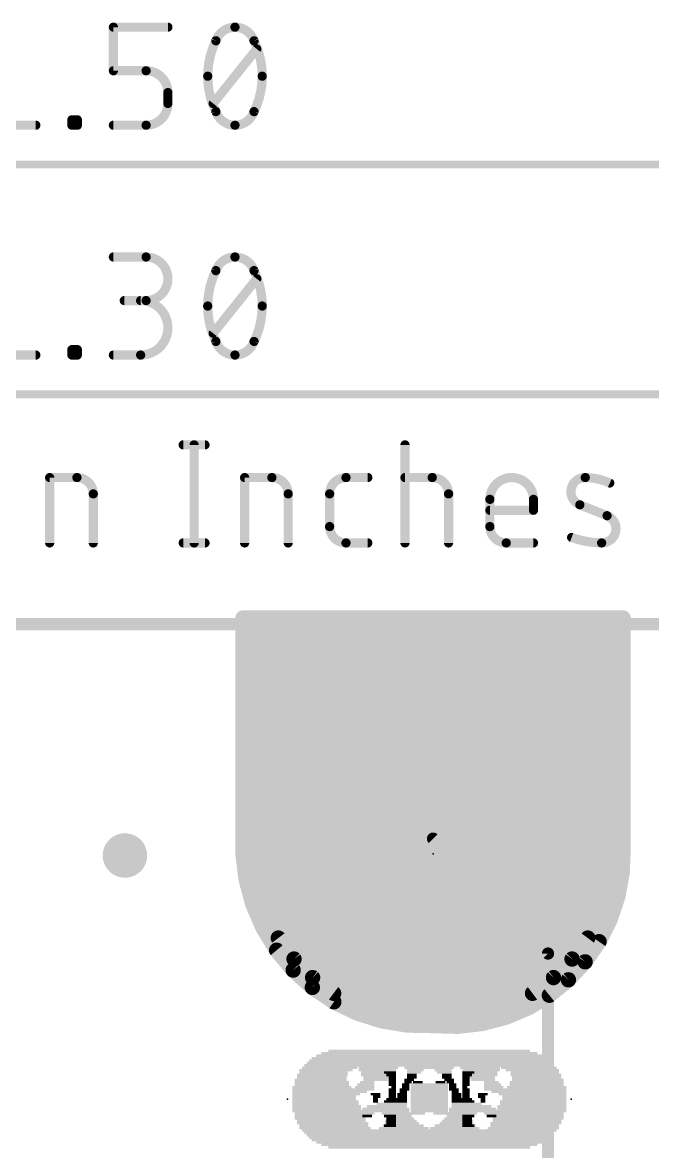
# Model space of a CAD drawing. Extents: x -32 to 103, y -61 to 35.
# Drawn here: x 17.33 to 27.77, y 16.66 to 35.37 of the extents above; entities that cross this region are included whole.
import ezdxf

# ---------------------------------------------------------------- set-up
doc = ezdxf.new("R2010")
doc.units = 0
for name, color, linetype in [('1', 12, 'CONTINUOUS'), ('16', 132, 'CONTINUOUS'), ('17', 110, 'CONTINUOUS'), ('18', 110, 'CONTINUOUS'), ('20', 53, 'CONTINUOUS'), ('21', 41, 'CONTINUOUS'), ('22', 40, 'CONTINUOUS'), ('23', 53, 'CONTINUOUS'), ('24', 53, 'CONTINUOUS'), ('29', 253, 'CONTINUOUS'), ('47', 253, 'CONTINUOUS')]:
    doc.layers.add(name, color=color, linetype=linetype)

# ---------------------------------------------------------------- blocks, each defined once
blk = doc.blocks.new('ROUNDP')
at = {"const_width": 0.5}
blk.add_lwpolyline([(0, -0.25, 1), (0, 0.25, 1), (0, -0.25)], format="xyb", dxfattribs=at)
blk = doc.blocks.new('RECT')
blk.add_solid([(-0.5, -0.5), (0.5, -0.5), (-0.5, 0.5), (0.5, 0.5)])
blk = doc.blocks.new('ROUNDV')
at = {"const_width": 0.5}
blk.add_lwpolyline([(0, -0.25, 1), (0, 0.25, 1), (0, -0.25)], format="xyb", dxfattribs=at)

msp = doc.modelspace()

# ---------------------------------------------------------------- linework, layer by layer
at = {"layer": '1'}
for points, const_width in [([(38.1, 25.4), (0, 25.4)], 0.2032), ([(27.178, 25.4), (21.082, 25.4)], 0.254), ([(21.082, 25.4), (21.082, 21.844)], 0.254), ([(27.178, 21.844), (27.178, 25.4)], 0.254), ([(21.082, 25.146), (27.178, 25.146)], 0.254), ([(21.082, 24.892), (27.178, 24.892)], 0.254), ([(21.082, 24.638), (27.178, 24.638)], 0.254), ([(21.082, 24.384), (27.178, 24.384)], 0.254), ([(21.082, 24.13), (27.178, 24.13)], 0.254), ([(21.082, 23.876), (27.178, 23.876)], 0.254), ([(21.082, 23.622), (27.178, 23.622)], 0.254), ([(21.082, 23.368), (27.178, 23.368)], 0.254), ([(21.082, 23.114), (27.178, 23.114)], 0.254), ([(21.082, 22.86), (27.178, 22.86)], 0.254), ([(21.082, 22.606), (27.178, 22.606)], 0.254), ([(21.082, 22.352), (27.178, 22.352)], 0.254), ([(21.082, 22.098), (27.178, 22.098)], 0.254), ([(21.082, 21.844), (21.113, 21.4102)], 0.254), ([(21.082, 21.844), (27.178, 21.844)], 0.254), ([(24.13, 21.844), (26.035, 19.939)], 0.2032), ([(27.147, 21.4102), (27.178, 21.844)], 0.254), ([(21.1002, 21.59), (27.1598, 21.59)], 0.254), ([(21.113, 21.4102), (21.2055, 20.9853)], 0.254), ([(27.0545, 20.9853), (27.147, 21.4102)], 0.254), ([(21.1292, 21.336), (27.1308, 21.336)], 0.254), ([(21.1844, 21.082), (27.0756, 21.082)], 0.254), ([(21.2055, 20.9853), (21.3574, 20.5778)], 0.254), ([(26.9026, 20.5778), (27.0545, 20.9853)], 0.254), ([(21.2641, 20.828), (26.9959, 20.828)], 0.254), ([(21.3574, 20.5778), (21.5659, 20.1961)], 0.254), ([(21.3595, 20.574), (26.9005, 20.574)], 0.254), ([(26.6941, 20.1961), (26.9026, 20.5778)], 0.254), ([(21.4982, 20.32), (26.7618, 20.32)], 0.254), ([(21.5659, 20.1961), (21.8265, 19.848)], 0.254), ([(26.4335, 19.848), (26.6941, 20.1961)], 0.254), ([(21.6633, 20.066), (26.5967, 20.066)], 0.254), ([(26.035, 19.939), (26.035, 13.97)], 0.2032), ([(21.8265, 19.848), (22.134, 19.5405)], 0.254), ([(21.8625, 19.812), (26.3975, 19.812)], 0.254), ([(26.126, 19.5405), (26.4335, 19.848)], 0.254), ([(22.1165, 19.558), (26.1435, 19.558)], 0.254), ([(22.134, 19.5405), (22.4821, 19.2799)], 0.254), ([(25.7779, 19.2799), (26.126, 19.5405)], 0.254), ([(22.4499, 19.304), (25.8101, 19.304)], 0.254), ([(22.4821, 19.2799), (22.8638, 19.0714)], 0.254), ([(25.3962, 19.0714), (25.7779, 19.2799)], 0.254), ([(22.8638, 19.0714), (23.2713, 18.9195)], 0.254), ([(22.9213, 19.05), (25.3387, 19.05)], 0.254), ([(24.9887, 18.9195), (25.3962, 19.0714)], 0.254), ([(23.2713, 18.9195), (23.6962, 18.827)], 0.254), ([(23.6962, 18.827), (24.13, 18.796)], 0.254), ([(24.13, 18.796), (24.5638, 18.827)], 0.254), ([(24.5638, 18.827), (24.9887, 18.9195)], 0.254)]:
    msp.add_lwpolyline(points, dxfattribs=dict(at, const_width=const_width))
for points, const_width in [([(21.082, 25.4635, 1), (21.082, 25.3365)], 0.127), ([(21.1455, 25.4, 1), (21.0185, 25.4)], 0.127), ([(27.2415, 25.4, 1), (27.1145, 25.4)], 0.127), ([(27.178, 25.3365, 1), (27.178, 25.4635)], 0.127), ([(21.082, 25.2095, 1), (21.082, 25.0825)], 0.127), ([(27.178, 25.0825, 1), (27.178, 25.2095)], 0.127), ([(21.082, 24.9555, 1), (21.082, 24.8285)], 0.127), ([(27.178, 24.8285, 1), (27.178, 24.9555)], 0.127), ([(21.082, 24.7015, 1), (21.082, 24.5745)], 0.127), ([(27.178, 24.5745, 1), (27.178, 24.7015)], 0.127), ([(21.082, 24.4475, 1), (21.082, 24.3205)], 0.127), ([(27.178, 24.3205, 1), (27.178, 24.4475)], 0.127), ([(21.082, 24.1935, 1), (21.082, 24.0665)], 0.127), ([(27.178, 24.0665, 1), (27.178, 24.1935)], 0.127), ([(21.082, 23.9395, 1), (21.082, 23.8125)], 0.127), ([(27.178, 23.8125, 1), (27.178, 23.9395)], 0.127), ([(21.082, 23.6855, 1), (21.082, 23.5585)], 0.127), ([(27.178, 23.5585, 1), (27.178, 23.6855)], 0.127), ([(21.082, 23.4315, 1), (21.082, 23.3045)], 0.127), ([(27.178, 23.3045, 1), (27.178, 23.4315)], 0.127), ([(21.082, 23.1775, 1), (21.082, 23.0505)], 0.127), ([(27.178, 23.0505, 1), (27.178, 23.1775)], 0.127), ([(21.082, 22.9235, 1), (21.082, 22.7965)], 0.127), ([(27.178, 22.7965, 1), (27.178, 22.9235)], 0.127), ([(21.082, 22.6695, 1), (21.082, 22.5425)], 0.127), ([(27.178, 22.5425, 1), (27.178, 22.6695)], 0.127), ([(21.082, 22.4155, 1), (21.082, 22.2885)], 0.127), ([(27.178, 22.2885, 1), (27.178, 22.4155)], 0.127), ([(21.082, 22.1615, 1), (21.082, 22.0345)], 0.127), ([(27.178, 22.0345, 1), (27.178, 22.1615)], 0.127), ([(21.1453, 21.8485, 1), (21.0187, 21.8395)], 0.127), ([(21.082, 21.9075, 1), (21.082, 21.7805)], 0.127), ([(21.0185, 21.844, 1), (21.1455, 21.844)], 0.127), ([(24.1659, 21.8799, 1), (24.0941, 21.8081)], 0.1016), ([(27.1145, 21.844, 1), (27.2415, 21.844)], 0.127), ([(27.2413, 21.8395, 1), (27.1147, 21.8485)], 0.127), ([(27.178, 21.7805, 1), (27.178, 21.9075)], 0.127), ([(21.1002, 21.6535, 1), (21.1002, 21.5265)], 0.127), ([(27.1598, 21.5265, 1), (27.1598, 21.6535)], 0.127), ([(21.1751, 21.4237, 1), (21.051, 21.3967)], 0.127), ([(27.209, 21.3967, 1), (27.0849, 21.4237)], 0.127), ([(21.0497, 21.4057, 1), (21.1764, 21.4148)], 0.127), ([(21.1292, 21.3995, 1), (21.1292, 21.2725)], 0.127), ([(27.0836, 21.4148, 1), (27.2103, 21.4057)], 0.127), ([(27.1308, 21.2725, 1), (27.1308, 21.3995)], 0.127), ([(21.1844, 21.1455, 1), (21.1844, 21.0185)], 0.127), ([(27.0756, 21.0185, 1), (27.0756, 21.1455)], 0.127), ([(21.265, 21.0075, 1), (21.146, 20.9631)], 0.127), ([(21.1434, 20.9718, 1), (21.2675, 20.9988)], 0.127), ([(26.9925, 20.9988, 1), (27.1166, 20.9718)], 0.127), ([(27.114, 20.9631, 1), (26.995, 21.0075)], 0.127), ([(21.2641, 20.8915, 1), (21.2641, 20.7645)], 0.127), ([(26.9959, 20.7645, 1), (26.9959, 20.8915)], 0.127), ([(21.4132, 20.6082, 1), (21.3017, 20.5474)], 0.127), ([(21.3595, 20.6375, 1), (21.3595, 20.5105)], 0.127), ([(21.2979, 20.5556, 1), (21.4169, 20.6)], 0.127), ([(26.8431, 20.6, 1), (26.9621, 20.5556)], 0.127), ([(26.9583, 20.5474, 1), (26.8468, 20.6082)], 0.127), ([(26.9005, 20.5105, 1), (26.9005, 20.6375)], 0.127), ([(21.4982, 20.3835, 1), (21.4982, 20.2565)], 0.127), ([(26.7618, 20.2565, 1), (26.7618, 20.3835)], 0.127), ([(21.6167, 20.2342, 1), (21.515, 20.1581)], 0.127), ([(21.5101, 20.1657, 1), (21.6216, 20.2266)], 0.127), ([(26.6384, 20.2266, 1), (26.7499, 20.1657)], 0.127), ([(26.745, 20.1581, 1), (26.6433, 20.2342)], 0.127), ([(21.6633, 20.1295, 1), (21.6633, 20.0025)], 0.127), ([(26.0858, 19.939, 1), (25.9842, 19.939)], 0.1016), ([(25.9991, 19.9031, 1), (26.0709, 19.9749)], 0.1016), ([(26.5967, 20.0025, 1), (26.5967, 20.1295)], 0.127), ([(21.8714, 19.8929, 1), (21.7816, 19.8031)], 0.127), ([(21.7756, 19.8099, 1), (21.8773, 19.886)], 0.127), ([(21.8625, 19.8755, 1), (21.8625, 19.7485)], 0.127), ([(26.3827, 19.886, 1), (26.4844, 19.8099)], 0.127), ([(26.4784, 19.8031, 1), (26.3886, 19.8929)], 0.127), ([(26.3975, 19.7485, 1), (26.3975, 19.8755)], 0.127), ([(22.1165, 19.6215, 1), (22.1165, 19.4945)], 0.127), ([(22.172, 19.5913, 1), (22.0959, 19.4896)], 0.127), ([(26.1641, 19.4896, 1), (26.088, 19.5913)], 0.127), ([(26.1435, 19.4945, 1), (26.1435, 19.6215)], 0.127), ([(22.0891, 19.4956, 1), (22.1789, 19.5854)], 0.127), ([(26.0811, 19.5854, 1), (26.1709, 19.4956)], 0.127), ([(22.4499, 19.3675, 1), (22.4499, 19.2405)], 0.127), ([(22.5126, 19.3356, 1), (22.4517, 19.2241)], 0.127), ([(22.4441, 19.229, 1), (22.5202, 19.3307)], 0.127), ([(25.7398, 19.3307, 1), (25.8159, 19.229)], 0.127), ([(25.8083, 19.2241, 1), (25.7474, 19.3356)], 0.127), ([(25.8101, 19.2405, 1), (25.8101, 19.3675)], 0.127), ([(22.886, 19.1309, 1), (22.8416, 19.0119)], 0.127), ([(22.8334, 19.0157, 1), (22.8942, 19.1272)], 0.127), ([(22.9213, 19.1135, 1), (22.9213, 18.9865)], 0.127), ([(25.3658, 19.1272, 1), (25.4266, 19.0157)], 0.127), ([(25.3387, 18.9865, 1), (25.3387, 19.1135)], 0.127), ([(25.4184, 19.0119, 1), (25.374, 19.1309)], 0.127), ([(23.2848, 18.9815, 1), (23.2578, 18.8574)], 0.127), ([(23.2491, 18.86, 1), (23.2935, 18.979)], 0.127), ([(23.7008, 18.8904, 1), (23.6917, 18.7637)], 0.127), ([(23.6827, 18.765, 1), (23.7097, 18.8891)], 0.127), ([(24.1255, 18.8593, 1), (24.1345, 18.7327)], 0.127), ([(24.1255, 18.7327, 1), (24.1345, 18.8593)], 0.127), ([(24.5503, 18.8891, 1), (24.5773, 18.765)], 0.127), ([(24.5683, 18.7637, 1), (24.5592, 18.8904)], 0.127), ([(24.9665, 18.979, 1), (25.0109, 18.86)], 0.127), ([(25.0022, 18.8574, 1), (24.9752, 18.9815)], 0.127)]:
    msp.add_lwpolyline(points, format="xyb", dxfattribs=dict(at, const_width=const_width))
at = {"layer": '16'}
for points, const_width in [([(0, 25.4), (38.1, 25.4)], 0.2032), ([(27.178, 25.4), (21.082, 25.4)], 0.254), ([(21.082, 25.4), (21.082, 21.844)], 0.254), ([(27.178, 21.844), (27.178, 25.4)], 0.254), ([(21.082, 25.146), (27.178, 25.146)], 0.254), ([(21.082, 24.892), (27.178, 24.892)], 0.254), ([(21.082, 24.638), (27.178, 24.638)], 0.254), ([(21.082, 24.384), (27.178, 24.384)], 0.254), ([(21.082, 24.13), (27.178, 24.13)], 0.254), ([(21.082, 23.876), (27.178, 23.876)], 0.254), ([(21.082, 23.622), (27.178, 23.622)], 0.254), ([(21.082, 23.368), (27.178, 23.368)], 0.254), ([(21.082, 23.114), (27.178, 23.114)], 0.254), ([(21.082, 22.86), (27.178, 22.86)], 0.254), ([(21.082, 22.606), (27.178, 22.606)], 0.254), ([(21.082, 22.352), (27.178, 22.352)], 0.254), ([(21.082, 22.098), (27.178, 22.098)], 0.254), ([(21.082, 21.844), (21.113, 21.4102)], 0.254), ([(21.082, 21.844), (27.178, 21.844)], 0.254), ([(27.147, 21.4102), (27.178, 21.844)], 0.254), ([(21.1002, 21.59), (27.1598, 21.59)], 0.254), ([(21.113, 21.4102), (21.2055, 20.9853)], 0.254), ([(27.0545, 20.9853), (27.147, 21.4102)], 0.254), ([(21.1292, 21.336), (27.1308, 21.336)], 0.254), ([(21.1844, 21.082), (27.0756, 21.082)], 0.254), ([(21.2055, 20.9853), (21.3574, 20.5778)], 0.254), ([(26.9026, 20.5778), (27.0545, 20.9853)], 0.254), ([(21.2641, 20.828), (26.9959, 20.828)], 0.254), ([(21.3574, 20.5778), (21.5659, 20.1961)], 0.254), ([(21.3595, 20.574), (26.9005, 20.574)], 0.254), ([(26.6941, 20.1961), (26.9026, 20.5778)], 0.254), ([(21.4982, 20.32), (26.7618, 20.32)], 0.254), ([(21.5659, 20.1961), (21.8265, 19.848)], 0.254), ([(26.4335, 19.848), (26.6941, 20.1961)], 0.254), ([(21.6633, 20.066), (26.5967, 20.066)], 0.254), ([(21.8265, 19.848), (22.134, 19.5405)], 0.254), ([(21.8625, 19.812), (26.3975, 19.812)], 0.254), ([(26.126, 19.5405), (26.4335, 19.848)], 0.254), ([(22.1165, 19.558), (26.1435, 19.558)], 0.254), ([(22.134, 19.5405), (22.4821, 19.2799)], 0.254), ([(25.7779, 19.2799), (26.126, 19.5405)], 0.254), ([(22.4499, 19.304), (25.8101, 19.304)], 0.254), ([(22.4821, 19.2799), (22.8638, 19.0714)], 0.254), ([(25.3962, 19.0714), (25.7779, 19.2799)], 0.254), ([(22.8638, 19.0714), (23.2713, 18.9195)], 0.254), ([(22.9213, 19.05), (25.3387, 19.05)], 0.254), ([(24.9887, 18.9195), (25.3962, 19.0714)], 0.254), ([(23.2713, 18.9195), (23.6962, 18.827)], 0.254), ([(23.6962, 18.827), (24.13, 18.796)], 0.254), ([(24.13, 18.796), (24.5638, 18.827)], 0.254), ([(24.5638, 18.827), (24.9887, 18.9195)], 0.254)]:
    msp.add_lwpolyline(points, dxfattribs=dict(at, const_width=const_width))
at = {"layer": '16', "const_width": 0.127}
for points in [[(21.082, 25.4635, 1), (21.082, 25.3365)], [(21.1455, 25.4, 1), (21.0185, 25.4)], [(27.2415, 25.4, 1), (27.1145, 25.4)], [(27.178, 25.3365, 1), (27.178, 25.4635)], [(21.082, 25.2095, 1), (21.082, 25.0825)], [(27.178, 25.0825, 1), (27.178, 25.2095)], [(21.082, 24.9555, 1), (21.082, 24.8285)], [(27.178, 24.8285, 1), (27.178, 24.9555)], [(21.082, 24.7015, 1), (21.082, 24.5745)], [(27.178, 24.5745, 1), (27.178, 24.7015)], [(21.082, 24.4475, 1), (21.082, 24.3205)], [(27.178, 24.3205, 1), (27.178, 24.4475)], [(21.082, 24.1935, 1), (21.082, 24.0665)], [(27.178, 24.0665, 1), (27.178, 24.1935)], [(21.082, 23.9395, 1), (21.082, 23.8125)], [(27.178, 23.8125, 1), (27.178, 23.9395)], [(21.082, 23.6855, 1), (21.082, 23.5585)], [(27.178, 23.5585, 1), (27.178, 23.6855)], [(21.082, 23.4315, 1), (21.082, 23.3045)], [(27.178, 23.3045, 1), (27.178, 23.4315)], [(21.082, 23.1775, 1), (21.082, 23.0505)], [(27.178, 23.0505, 1), (27.178, 23.1775)], [(21.082, 22.9235, 1), (21.082, 22.7965)], [(27.178, 22.7965, 1), (27.178, 22.9235)], [(21.082, 22.6695, 1), (21.082, 22.5425)], [(27.178, 22.5425, 1), (27.178, 22.6695)], [(21.082, 22.4155, 1), (21.082, 22.2885)], [(27.178, 22.2885, 1), (27.178, 22.4155)], [(21.082, 22.1615, 1), (21.082, 22.0345)], [(27.178, 22.0345, 1), (27.178, 22.1615)], [(21.1453, 21.8485, 1), (21.0187, 21.8395)], [(21.082, 21.9075, 1), (21.082, 21.7805)], [(21.0185, 21.844, 1), (21.1455, 21.844)], [(27.1145, 21.844, 1), (27.2415, 21.844)], [(27.2413, 21.8395, 1), (27.1147, 21.8485)], [(27.178, 21.7805, 1), (27.178, 21.9075)], [(21.1002, 21.6535, 1), (21.1002, 21.5265)], [(27.1598, 21.5265, 1), (27.1598, 21.6535)], [(21.1751, 21.4237, 1), (21.051, 21.3967)], [(27.209, 21.3967, 1), (27.0849, 21.4237)], [(21.0497, 21.4057, 1), (21.1764, 21.4148)], [(21.1292, 21.3995, 1), (21.1292, 21.2725)], [(27.0836, 21.4148, 1), (27.2103, 21.4057)], [(27.1308, 21.2725, 1), (27.1308, 21.3995)], [(21.1844, 21.1455, 1), (21.1844, 21.0185)], [(27.0756, 21.0185, 1), (27.0756, 21.1455)], [(21.265, 21.0075, 1), (21.146, 20.9631)], [(21.1434, 20.9718, 1), (21.2675, 20.9988)], [(26.9925, 20.9988, 1), (27.1166, 20.9718)], [(27.114, 20.9631, 1), (26.995, 21.0075)], [(21.2641, 20.8915, 1), (21.2641, 20.7645)], [(26.9959, 20.7645, 1), (26.9959, 20.8915)], [(21.4132, 20.6082, 1), (21.3017, 20.5474)], [(21.3595, 20.6375, 1), (21.3595, 20.5105)], [(21.2979, 20.5556, 1), (21.4169, 20.6)], [(26.8431, 20.6, 1), (26.9621, 20.5556)], [(26.9583, 20.5474, 1), (26.8468, 20.6082)], [(26.9005, 20.5105, 1), (26.9005, 20.6375)], [(21.4982, 20.3835, 1), (21.4982, 20.2565)], [(26.7618, 20.2565, 1), (26.7618, 20.3835)], [(21.6167, 20.2342, 1), (21.515, 20.1581)], [(21.5101, 20.1657, 1), (21.6216, 20.2266)], [(26.6384, 20.2266, 1), (26.7499, 20.1657)], [(26.745, 20.1581, 1), (26.6433, 20.2342)], [(21.6633, 20.1295, 1), (21.6633, 20.0025)], [(26.5967, 20.0025, 1), (26.5967, 20.1295)], [(21.8714, 19.8929, 1), (21.7816, 19.8031)], [(21.7756, 19.8099, 1), (21.8773, 19.886)], [(21.8625, 19.8755, 1), (21.8625, 19.7485)], [(26.3827, 19.886, 1), (26.4844, 19.8099)], [(26.4784, 19.8031, 1), (26.3886, 19.8929)], [(26.3975, 19.7485, 1), (26.3975, 19.8755)], [(22.1165, 19.6215, 1), (22.1165, 19.4945)], [(22.172, 19.5913, 1), (22.0959, 19.4896)], [(26.1641, 19.4896, 1), (26.088, 19.5913)], [(26.1435, 19.4945, 1), (26.1435, 19.6215)], [(22.0891, 19.4956, 1), (22.1789, 19.5854)], [(26.0811, 19.5854, 1), (26.1709, 19.4956)], [(22.4499, 19.3675, 1), (22.4499, 19.2405)], [(22.5126, 19.3356, 1), (22.4517, 19.2241)], [(22.4441, 19.229, 1), (22.5202, 19.3307)], [(25.7398, 19.3307, 1), (25.8159, 19.229)], [(25.8083, 19.2241, 1), (25.7474, 19.3356)], [(25.8101, 19.2405, 1), (25.8101, 19.3675)], [(22.886, 19.1309, 1), (22.8416, 19.0119)], [(22.8334, 19.0157, 1), (22.8942, 19.1272)], [(22.9213, 19.1135, 1), (22.9213, 18.9865)], [(25.3658, 19.1272, 1), (25.4266, 19.0157)], [(25.3387, 18.9865, 1), (25.3387, 19.1135)], [(25.4184, 19.0119, 1), (25.374, 19.1309)], [(23.2848, 18.9815, 1), (23.2578, 18.8574)], [(23.2491, 18.86, 1), (23.2935, 18.979)], [(23.7008, 18.8904, 1), (23.6917, 18.7637)], [(23.6827, 18.765, 1), (23.7097, 18.8891)], [(24.1255, 18.8593, 1), (24.1345, 18.7327)], [(24.1255, 18.7327, 1), (24.1345, 18.8593)], [(24.5503, 18.8891, 1), (24.5773, 18.765)], [(24.5683, 18.7637, 1), (24.5592, 18.8904)], [(24.9665, 18.979, 1), (25.0109, 18.86)], [(25.0022, 18.8574, 1), (24.9752, 18.9815)]]:
    msp.add_lwpolyline(points, format="xyb", dxfattribs=at)
at = {"layer": '20', "const_width": 0.2032}
msp.add_lwpolyline([(38.1, 25.4), (0, 25.4)], dxfattribs=at)
at = {"layer": '23'}
for p in [(24.13, 21.59), (26.416, 17.526)]:
    msp.add_point(p, dxfattribs=at)
at = {"layer": '24'}
msp.add_point((21.717, 17.526), dxfattribs=at)
at = {"layer": '29', "const_width": 0.254}
for points in [[(20.9804, 25.5016), (27.2796, 25.5016)], [(20.9804, 21.59), (20.9804, 25.5016)], [(20.9804, 25.4), (27.2796, 25.4)], [(27.2796, 25.5016), (27.2796, 21.6916)], [(20.9804, 25.146), (27.2796, 25.146)], [(20.9804, 24.892), (27.2796, 24.892)], [(20.9804, 24.638), (27.2796, 24.638)], [(20.9804, 24.384), (27.2796, 24.384)], [(20.9804, 24.13), (27.2796, 24.13)], [(20.9804, 23.876), (27.2796, 23.876)], [(20.9804, 23.622), (27.2796, 23.622)], [(20.9804, 23.368), (27.2796, 23.368)], [(20.9804, 23.114), (27.2796, 23.114)], [(20.9804, 22.86), (27.2796, 22.86)], [(20.9804, 22.606), (27.2796, 22.606)], [(20.9804, 22.352), (27.2796, 22.352)], [(20.9804, 22.098), (27.2796, 22.098)], [(20.9804, 21.844), (27.2796, 21.844)], [(21.0326, 21.165), (20.9804, 21.59)], [(20.9804, 21.59), (27.2758, 21.59)], [(27.2796, 21.6916), (27.2643, 21.2854)], [(21.0116, 21.336), (27.2662, 21.336)], [(27.2643, 21.2854), (27.1916, 20.8854)], [(21.1447, 20.7518), (21.0326, 21.165)], [(21.0551, 21.082), (27.2273, 21.082)], [(27.1916, 20.8854), (27.063, 20.4997)], [(21.1241, 20.828), (27.1725, 20.828)], [(21.3146, 20.3587), (21.1447, 20.7518)], [(21.2215, 20.574), (27.0878, 20.574)], [(27.063, 20.4997), (26.8812, 20.1361)], [(21.5386, 19.9938), (21.3146, 20.3587)], [(21.3383, 20.32), (26.9732, 20.32)], [(26.8812, 20.1361), (26.6497, 19.8019)], [(21.4943, 20.066), (26.8326, 20.066)], [(21.8123, 19.6645), (21.5386, 19.9938)], [(21.6897, 19.812), (26.6567, 19.812)], [(26.6497, 19.8019), (26.3733, 19.5038)], [(22.13, 19.3775), (21.8123, 19.6645)], [(21.9302, 19.558), (26.4236, 19.558)], [(22.4854, 19.1386), (22.13, 19.3775)], [(26.3733, 19.5038), (26.0575, 19.2478)], [(22.2393, 19.304), (26.1268, 19.304)], [(26.0575, 19.2478), (25.7086, 19.0391)], [(22.8711, 18.9527), (22.4854, 19.1386)], [(22.6693, 19.05), (25.7267, 19.05)], [(25.7086, 19.0391), (25.3337, 18.8819)], [(23.2794, 18.8237), (22.8711, 18.9527)], [(23.7019, 18.754), (23.2794, 18.8237)], [(23.4473, 18.796), (25.0042, 18.796)], [(24.9403, 18.7793), (24.5364, 18.7335)], [(25.3337, 18.8819), (24.9403, 18.7793)], [(24.13, 18.7452), (23.7019, 18.754)], [(24.5364, 18.7335), (24.13, 18.7452)]]:
    msp.add_lwpolyline(points, dxfattribs=at)
at = {"layer": '29', "const_width": 0.127}
for points in [[(20.9804, 25.5651, 1), (20.9804, 25.4381)], [(21.0439, 25.5016, 1), (20.9169, 25.5016)], [(20.9804, 25.4635, 1), (20.9804, 25.3365)], [(27.3431, 25.5016, 1), (27.2161, 25.5016)], [(27.2796, 25.4381, 1), (27.2796, 25.5651)], [(27.2796, 25.3365, 1), (27.2796, 25.4635)], [(20.9804, 25.2095, 1), (20.9804, 25.0825)], [(27.2796, 25.0825, 1), (27.2796, 25.2095)], [(20.9804, 24.9555, 1), (20.9804, 24.8285)], [(27.2796, 24.8285, 1), (27.2796, 24.9555)], [(20.9804, 24.7015, 1), (20.9804, 24.5745)], [(27.2796, 24.5745, 1), (27.2796, 24.7015)], [(20.9804, 24.4475, 1), (20.9804, 24.3205)], [(27.2796, 24.3205, 1), (27.2796, 24.4475)], [(20.9804, 24.1935, 1), (20.9804, 24.0665)], [(27.2796, 24.0665, 1), (27.2796, 24.1935)], [(20.9804, 23.9395, 1), (20.9804, 23.8125)], [(27.2796, 23.8125, 1), (27.2796, 23.9395)], [(20.9804, 23.6855, 1), (20.9804, 23.5585)], [(27.2796, 23.5585, 1), (27.2796, 23.6855)], [(20.9804, 23.4315, 1), (20.9804, 23.3045)], [(27.2796, 23.3045, 1), (27.2796, 23.4315)], [(20.9804, 23.1775, 1), (20.9804, 23.0505)], [(27.2796, 23.0505, 1), (27.2796, 23.1775)], [(20.9804, 22.9235, 1), (20.9804, 22.7965)], [(27.2796, 22.7965, 1), (27.2796, 22.9235)], [(20.9804, 22.6695, 1), (20.9804, 22.5425)], [(27.2796, 22.5425, 1), (27.2796, 22.6695)], [(20.9804, 22.4155, 1), (20.9804, 22.2885)], [(27.2796, 22.2885, 1), (27.2796, 22.4155)], [(20.9804, 22.1615, 1), (20.9804, 22.0345)], [(27.2796, 22.0345, 1), (27.2796, 22.1615)], [(20.9804, 21.9075, 1), (20.9804, 21.7805)], [(27.2796, 21.7805, 1), (27.2796, 21.9075)], [(21.0434, 21.5977, 1), (20.9174, 21.5823)], [(20.9804, 21.6535, 1), (20.9804, 21.5265)], [(27.3431, 21.6892, 1), (27.2161, 21.694)], [(27.2161, 21.6916, 1), (27.3431, 21.6916)], [(27.2758, 21.5265, 1), (27.2758, 21.6535)], [(20.9169, 21.59, 1), (21.0439, 21.59)], [(21.0116, 21.3995, 1), (21.0116, 21.2725)], [(27.2008, 21.2878, 1), (27.3277, 21.283)], [(27.3267, 21.274, 1), (27.2018, 21.2967)], [(27.2662, 21.2725, 1), (27.2662, 21.3995)], [(21.0939, 21.1816, 1), (20.9713, 21.1484)], [(20.9696, 21.1573, 1), (21.0956, 21.1727)], [(21.0551, 21.1455, 1), (21.0551, 21.0185)], [(27.2273, 21.0185, 1), (27.2273, 21.1455)], [(27.1291, 20.8967, 1), (27.2541, 20.874)], [(27.2518, 20.8653, 1), (27.1313, 20.9055)], [(21.1241, 20.8915, 1), (21.1241, 20.7645)], [(21.203, 20.7769, 1), (21.0865, 20.7266)], [(21.0835, 20.7351, 1), (21.206, 20.7684)], [(27.1725, 20.7645, 1), (27.1725, 20.8915)], [(21.2215, 20.6375, 1), (21.2215, 20.5105)], [(27.1198, 20.4713, 1), (27.0062, 20.5281)], [(27.0878, 20.5105, 1), (27.0878, 20.6375)], [(21.3687, 20.3919, 1), (21.2604, 20.3255)], [(21.2563, 20.3335, 1), (21.3729, 20.3839)], [(21.3383, 20.3835, 1), (21.3383, 20.2565)], [(26.9732, 20.2565, 1), (26.9732, 20.3835)], [(27.0028, 20.5198, 1), (27.1233, 20.4796)], [(26.8244, 20.1645, 1), (26.938, 20.1077)], [(26.9334, 20.0999, 1), (26.829, 20.1723)], [(21.4943, 20.1295, 1), (21.4943, 20.0025)], [(21.5874, 20.0344, 1), (21.4898, 19.9532)], [(21.4845, 19.9606, 1), (21.5927, 20.027)], [(26.8326, 20.0025, 1), (26.8326, 20.1295)], [(21.6897, 19.8755, 1), (21.6897, 19.7485)], [(26.5975, 19.838, 1), (26.7019, 19.7657)], [(26.6963, 19.7587, 1), (26.6032, 19.8451)], [(26.6567, 19.7485, 1), (26.6567, 19.8755)], [(21.8548, 19.7116, 1), (21.7697, 19.6174)], [(21.7634, 19.6239, 1), (21.8611, 19.7051)], [(21.9302, 19.6215, 1), (21.9302, 19.4945)], [(26.4236, 19.4945, 1), (26.4236, 19.6215)], [(22.1655, 19.4302, 1), (22.0946, 19.3248)], [(22.0875, 19.3303, 1), (22.1726, 19.4246)], [(26.3267, 19.547, 1), (26.4199, 19.4606)], [(26.4133, 19.4545, 1), (26.3333, 19.5531)], [(22.2393, 19.3675, 1), (22.2393, 19.2405)], [(26.0175, 19.2972, 1), (26.0974, 19.1985)], [(26.0901, 19.1933, 1), (26.0249, 19.3023)], [(26.1268, 19.2405, 1), (26.1268, 19.3675)], [(22.513, 19.1958, 1), (22.4578, 19.0814)], [(22.45, 19.0859, 1), (22.5208, 19.1913)], [(22.6693, 19.1135, 1), (22.6693, 18.9865)], [(25.676, 19.0936, 1), (25.7412, 18.9846)], [(25.7331, 18.9806, 1), (25.684, 19.0977)], [(25.7267, 18.9865, 1), (25.7267, 19.1135)], [(22.8903, 19.0133, 1), (22.852, 18.8922)], [(22.8436, 18.8955, 1), (22.8987, 19.0099)], [(23.2897, 18.8863, 1), (23.2691, 18.761)], [(23.2603, 18.7631, 1), (23.2986, 18.8842)], [(23.4473, 18.8595, 1), (23.4473, 18.7325)], [(24.9243, 18.8408, 1), (24.9563, 18.7179)], [(24.9475, 18.7162, 1), (24.9331, 18.8424)], [(25.0042, 18.7325, 1), (25.0042, 18.8595)], [(25.3091, 18.9405, 1), (25.3582, 18.8234)], [(25.3497, 18.8205, 1), (25.3177, 18.9434)], [(23.7032, 18.8175, 1), (23.7006, 18.6905)], [(23.6916, 18.6914, 1), (23.7122, 18.8167)], [(24.1318, 18.8087, 1), (24.1282, 18.6817)], [(24.1287, 18.6817, 1), (24.1313, 18.8087)], [(24.5292, 18.7966, 1), (24.5435, 18.6704)], [(24.5345, 18.67, 1), (24.5382, 18.7969)]]:
    msp.add_lwpolyline(points, format="xyb", dxfattribs=at)
at = {"layer": '47'}
for points, const_width in [([(18.8332, 34.5738), (18.8332, 35.2963)], 0.1524), ([(18.8332, 35.2963), (19.7363, 35.2963)], 0.1524), ([(20.4866, 34.0319), (21.2091, 34.9351)], 0.1524), ([(19.375, 34.5738), (18.8332, 34.5738)], 0.1524), ([(19.7363, 34.0319), (19.7363, 34.2126)], 0.1524), ([(16.6448, 33.6707), (17.5479, 33.6707)], 0.1524), ([(18.1454, 33.6707), (18.1454, 33.761)], 0.1524), ([(18.1454, 33.761), (18.2357, 33.761)], 0.1524), ([(18.2357, 33.6707), (18.1454, 33.6707)], 0.1524), ([(18.2357, 33.761), (18.2357, 33.6707)], 0.1524), ([(18.8332, 33.6707), (19.375, 33.6707)], 0.1524), ([(0.065, 33.02), (38.035, 33.02)], 0.13), ([(18.8332, 31.4863), (19.375, 31.4863)], 0.1524), ([(20.4866, 30.2219), (21.2091, 31.1251)], 0.1524), ([(19.375, 30.7638), (19.0138, 30.7638)], 0.1524), ([(18.1454, 29.8607), (18.1454, 29.951)], 0.1524), ([(18.1454, 29.951), (18.2357, 29.951)], 0.1524), ([(18.2357, 29.951), (18.2357, 29.8607)], 0.1524), ([(16.6448, 29.8607), (17.5479, 29.8607)], 0.1524), ([(18.2357, 29.8607), (18.1454, 29.8607)], 0.1524), ([(18.8332, 29.8607), (19.2847, 29.8607)], 0.1524), ([(2.605, 29.21), (35.495, 29.21)], 0.13), ([(19.9901, 28.3718), (20.3513, 28.3718)], 0.1524), ([(20.1707, 28.3718), (20.1707, 26.7462)], 0.1524), ([(23.6651, 26.7462), (23.6651, 28.3718)], 0.1524), ([(17.7774, 26.7462), (17.7774, 27.8299)], 0.1524), ([(17.7774, 27.8299), (18.2289, 27.8299)], 0.1524), ([(21.0078, 26.7462), (21.0078, 27.8299)], 0.1524), ([(21.0078, 27.8299), (21.4594, 27.8299)], 0.1524), ([(22.6873, 27.8299), (23.0486, 27.8299)], 0.1524), ([(23.6651, 27.8299), (24.1167, 27.8299)], 0.1524), ([(18.4999, 27.559), (18.4999, 26.7462)], 0.1524), ([(21.7303, 27.559), (21.7303, 26.7462)], 0.1524), ([(22.4164, 27.0171), (22.4164, 27.559)], 0.1524), ([(24.3876, 27.559), (24.3876, 26.7462)], 0.1524), ([(25.0719, 27.0171), (25.0719, 27.4687)], 0.1524), ([(25.7944, 27.4687), (25.7944, 27.2881)], 0.1524), ([(25.7944, 27.2881), (25.0719, 27.2881)], 0.1524), ([(27.0137, 27.1978), (26.5621, 27.3784)], 0.1524), ([(19.9901, 26.7462), (20.3513, 26.7462)], 0.1524), ([(23.0486, 26.7462), (22.6873, 26.7462)], 0.1524), ([(25.7944, 26.7462), (25.3429, 26.7462)], 0.1524)]:
    msp.add_lwpolyline(points, dxfattribs=dict(at, const_width=const_width))
for points, const_width in [([(18.8713, 35.2963, 1), (18.7951, 35.2963)], 0.0762), ([(18.8332, 35.3344, 1), (18.8332, 35.2582)], 0.0762), ([(19.7363, 35.2582, 1), (19.7363, 35.3344)], 0.0762), ([(20.8479, 35.2963, 0.3205), (20.5318, 35.0705)], 0.1524), ([(21.1639, 35.0705, 0.3205), (20.8479, 35.2963)], 0.1524), ([(20.8479, 35.3344, 1), (20.8479, 35.2582)], 0.0762), ([(20.8479, 35.2582, 1), (20.8479, 35.3344)], 0.0762), ([(20.5318, 35.0705, 0.1139), (20.3963, 34.4835)], 0.1524), ([(20.4957, 35.0829, 1), (20.5678, 35.0582)], 0.0762), ([(20.566, 35.0538, 1), (20.4975, 35.0872)], 0.0762), ([(21.2994, 34.4835, 0.1139), (21.1639, 35.0705)], 0.1524), ([(21.1982, 35.0872, 1), (21.1297, 35.0538)], 0.0762), ([(21.1279, 35.0582, 1), (21.2, 35.0829)], 0.0762), ([(21.2389, 34.9113, 1), (21.1793, 34.9589)], 0.0762), ([(18.8332, 34.6119, 1), (18.8332, 34.5357)], 0.0762), ([(19.7363, 34.2126, 0.4142), (19.375, 34.5738)], 0.1524), ([(19.375, 34.6119, 1), (19.375, 34.5357)], 0.0762), ([(19.375, 34.5357, 1), (19.375, 34.6119)], 0.0762), ([(18.7951, 34.5738, 1), (18.8713, 34.5738)], 0.0762), ([(20.3963, 34.4835, 0.1139), (20.5318, 33.8965)], 0.1524), ([(20.4344, 34.4835, 1), (20.3582, 34.4835)], 0.0762), ([(20.3582, 34.4835, 1), (20.4344, 34.4835)], 0.0762), ([(21.1639, 33.8965, 0.1139), (21.2994, 34.4835)], 0.1524), ([(21.3375, 34.4835, 1), (21.2613, 34.4835)], 0.0762), ([(21.2613, 34.4835, 1), (21.3375, 34.4835)], 0.0762), ([(19.7744, 34.2126, 1), (19.6982, 34.2126)], 0.0762), ([(19.6982, 34.2126, 1), (19.7744, 34.2126)], 0.0762), ([(19.375, 33.6707, 0.4142), (19.7363, 34.0319)], 0.1524), ([(19.7744, 34.0319, 1), (19.6982, 34.0319)], 0.0762), ([(19.6982, 34.0319, 1), (19.7744, 34.0319)], 0.0762), ([(20.4569, 34.0557, 1), (20.5164, 34.0081)], 0.0762), ([(20.5678, 33.9088, 1), (20.4957, 33.8841)], 0.0762), ([(20.5318, 33.8965, 0.3205), (20.8479, 33.6707)], 0.1524), ([(20.4975, 33.8798, 1), (20.566, 33.9132)], 0.0762), ([(20.8479, 33.6707, 0.3205), (21.1639, 33.8965)], 0.1524), ([(21.1297, 33.9132, 1), (21.1982, 33.8798)], 0.0762), ([(21.2, 33.8841, 1), (21.1279, 33.9088)], 0.0762), ([(17.5479, 33.6326, 1), (17.5479, 33.7088)], 0.0762), ([(18.1835, 33.761, 1), (18.1073, 33.761)], 0.0762), ([(18.1454, 33.7991, 1), (18.1454, 33.7229)], 0.0762), ([(18.1454, 33.7088, 1), (18.1454, 33.6326)], 0.0762), ([(18.1073, 33.6707, 1), (18.1835, 33.6707)], 0.0762), ([(18.2738, 33.761, 1), (18.1976, 33.761)], 0.0762), ([(18.1976, 33.6707, 1), (18.2738, 33.6707)], 0.0762), ([(18.2357, 33.7229, 1), (18.2357, 33.7991)], 0.0762), ([(18.2357, 33.6326, 1), (18.2357, 33.7088)], 0.0762), ([(18.8332, 33.7088, 1), (18.8332, 33.6326)], 0.0762), ([(19.375, 33.7088, 1), (19.375, 33.6326)], 0.0762), ([(19.375, 33.6326, 1), (19.375, 33.7088)], 0.0762), ([(20.8479, 33.7088, 1), (20.8479, 33.6326)], 0.0762), ([(20.8479, 33.6326, 1), (20.8479, 33.7088)], 0.0762), ([(18.8332, 31.5244, 1), (18.8332, 31.4482)], 0.0762), ([(19.375, 30.7638, 1), (19.375, 31.4863)], 0.1524), ([(19.375, 31.5244, 1), (19.375, 31.4482)], 0.0762), ([(19.375, 31.4482, 1), (19.375, 31.5244)], 0.0762), ([(20.8479, 31.4863, 0.3205), (20.5318, 31.2605)], 0.1524), ([(21.1639, 31.2605, 0.3205), (20.8479, 31.4863)], 0.1524), ([(20.8479, 31.5244, 1), (20.8479, 31.4482)], 0.0762), ([(20.8479, 31.4482, 1), (20.8479, 31.5244)], 0.0762), ([(20.5318, 31.2605, 0.1139), (20.3963, 30.6735)], 0.1524), ([(20.4957, 31.2729, 1), (20.5678, 31.2482)], 0.0762), ([(20.566, 31.2438, 1), (20.4975, 31.2772)], 0.0762), ([(21.2994, 30.6735, 0.1139), (21.1639, 31.2605)], 0.1524), ([(21.1982, 31.2772, 1), (21.1297, 31.2438)], 0.0762), ([(21.1279, 31.2482, 1), (21.2, 31.2729)], 0.0762), ([(21.2389, 31.1013, 1), (21.1793, 31.1489)], 0.0762), ([(19.0138, 30.8019, 1), (19.0138, 30.7257)], 0.0762), ([(19.2847, 29.8607, 1), (19.2847, 30.7638)], 0.1524), ([(19.2847, 30.8019, 1), (19.2847, 30.7257)], 0.0762), ([(19.375, 30.8019, 1), (19.375, 30.7257)], 0.0762), ([(19.375, 30.7257, 1), (19.375, 30.8019)], 0.0762), ([(20.3963, 30.6735, 0.1139), (20.5318, 30.0865)], 0.1524), ([(20.4344, 30.6735, 1), (20.3582, 30.6735)], 0.0762), ([(20.3582, 30.6735, 1), (20.4344, 30.6735)], 0.0762), ([(21.1639, 30.0865, 0.1139), (21.2994, 30.6735)], 0.1524), ([(21.3375, 30.6735, 1), (21.2613, 30.6735)], 0.0762), ([(21.2613, 30.6735, 1), (21.3375, 30.6735)], 0.0762), ([(20.4569, 30.2457, 1), (20.5164, 30.1981)], 0.0762), ([(20.5678, 30.0988, 1), (20.4957, 30.0741)], 0.0762), ([(20.5318, 30.0865, 0.3205), (20.8479, 29.8607)], 0.1524), ([(20.4975, 30.0698, 1), (20.566, 30.1032)], 0.0762), ([(20.8479, 29.8607, 0.3205), (21.1639, 30.0865)], 0.1524), ([(21.1297, 30.1032, 1), (21.1982, 30.0698)], 0.0762), ([(21.2, 30.0741, 1), (21.1279, 30.0988)], 0.0762), ([(18.1835, 29.951, 1), (18.1073, 29.951)], 0.0762), ([(18.1454, 29.9891, 1), (18.1454, 29.9129)], 0.0762), ([(18.2738, 29.951, 1), (18.1976, 29.951)], 0.0762), ([(18.2357, 29.9129, 1), (18.2357, 29.9891)], 0.0762), ([(17.5479, 29.8226, 1), (17.5479, 29.8988)], 0.0762), ([(18.1454, 29.8988, 1), (18.1454, 29.8226)], 0.0762), ([(18.1073, 29.8607, 1), (18.1835, 29.8607)], 0.0762), ([(18.1976, 29.8607, 1), (18.2738, 29.8607)], 0.0762), ([(18.2357, 29.8226, 1), (18.2357, 29.8988)], 0.0762), ([(18.8332, 29.8988, 1), (18.8332, 29.8226)], 0.0762), ([(19.2847, 29.8988, 1), (19.2847, 29.8226)], 0.0762), ([(19.2847, 29.8226, 1), (19.2847, 29.8988)], 0.0762), ([(20.8479, 29.8988, 1), (20.8479, 29.8226)], 0.0762), ([(20.8479, 29.8226, 1), (20.8479, 29.8988)], 0.0762), ([(19.9901, 28.4099, 1), (19.9901, 28.3337)], 0.0762), ([(20.2088, 28.3718, 1), (20.1326, 28.3718)], 0.0762), ([(20.3513, 28.3337, 1), (20.3513, 28.4099)], 0.0762), ([(23.7032, 28.3718, 1), (23.627, 28.3718)], 0.0762), ([(17.8155, 27.8299, 1), (17.7393, 27.8299)], 0.0762), ([(17.7774, 27.868, 1), (17.7774, 27.7918)], 0.0762), ([(18.4999, 27.559, 0.4142), (18.2289, 27.8299)], 0.1524), ([(18.2289, 27.868, 1), (18.2289, 27.7918)], 0.0762), ([(18.2289, 27.7918, 1), (18.2289, 27.868)], 0.0762), ([(21.0459, 27.8299, 1), (20.9697, 27.8299)], 0.0762), ([(21.0078, 27.868, 1), (21.0078, 27.7918)], 0.0762), ([(21.7303, 27.559, 0.4142), (21.4594, 27.8299)], 0.1524), ([(21.4594, 27.868, 1), (21.4594, 27.7918)], 0.0762), ([(21.4594, 27.7918, 1), (21.4594, 27.868)], 0.0762), ([(22.6873, 27.8299, 0.4142), (22.4164, 27.559)], 0.1524), ([(22.6873, 27.868, 1), (22.6873, 27.7918)], 0.0762), ([(22.6873, 27.7918, 1), (22.6873, 27.868)], 0.0762), ([(23.0486, 27.7918, 1), (23.0486, 27.868)], 0.0762), ([(23.6651, 27.868, 1), (23.6651, 27.7918)], 0.0762), ([(24.3876, 27.559, 0.4142), (24.1167, 27.8299)], 0.1524), ([(24.1167, 27.868, 1), (24.1167, 27.7918)], 0.0762), ([(24.1167, 27.7918, 1), (24.1167, 27.868)], 0.0762), ([(25.7944, 27.4687, 1), (25.0719, 27.4687)], 0.1524), ([(26.6524, 27.8299, 0.8318), (26.5621, 27.3784)], 0.1524), ([(27.0588, 27.7396, 0.1025), (26.6524, 27.8299)], 0.1524), ([(26.653, 27.868, 1), (26.6519, 27.7918)], 0.0762), ([(26.6519, 27.7918, 1), (26.653, 27.868)], 0.0762), ([(27.0432, 27.7049, 1), (27.0745, 27.7744)], 0.0762), ([(18.538, 27.559, 1), (18.4618, 27.559)], 0.0762), ([(18.4618, 27.559, 1), (18.538, 27.559)], 0.0762), ([(21.7684, 27.559, 1), (21.6922, 27.559)], 0.0762), ([(21.6922, 27.559, 1), (21.7684, 27.559)], 0.0762), ([(22.4545, 27.559, 1), (22.3783, 27.559)], 0.0762), ([(22.3783, 27.559, 1), (22.4545, 27.559)], 0.0762), ([(24.4257, 27.559, 1), (24.3495, 27.559)], 0.0762), ([(24.3495, 27.559, 1), (24.4257, 27.559)], 0.0762), ([(25.11, 27.4687, 1), (25.0338, 27.4687)], 0.0762), ([(25.8325, 27.4687, 1), (25.7563, 27.4687)], 0.0762), ([(25.0338, 27.4687, 1), (25.11, 27.4687)], 0.0762), ([(25.0719, 27.3262, 1), (25.0719, 27.25)], 0.0762), ([(25.7563, 27.4687, 1), (25.8325, 27.4687)], 0.0762), ([(25.7563, 27.2881, 1), (25.8325, 27.2881)], 0.0762), ([(25.7944, 27.25, 1), (25.7944, 27.3262)], 0.0762), ([(26.5763, 27.4137, 1), (26.548, 27.343)], 0.0762), ([(26.548, 27.343, 1), (26.5763, 27.4138)], 0.0762), ([(26.9234, 26.7462, 0.8318), (27.0137, 27.1978)], 0.1524), ([(27.0278, 27.2331, 1), (26.9995, 27.1624)], 0.0762), ([(26.9995, 27.1624, 1), (27.0278, 27.2331)], 0.0762), ([(22.4164, 27.0171, 0.4142), (22.6873, 26.7462)], 0.1524), ([(22.4545, 27.0171, 1), (22.3783, 27.0171)], 0.0762), ([(22.3783, 27.0171, 1), (22.4545, 27.0171)], 0.0762), ([(25.0719, 27.0171, 0.4142), (25.3429, 26.7462)], 0.1524), ([(25.11, 27.0171, 1), (25.0338, 27.0171)], 0.0762), ([(25.0338, 27.0171, 1), (25.11, 27.0171)], 0.0762), ([(17.7393, 26.7462, 1), (17.8155, 26.7462)], 0.0762), ([(18.4618, 26.7462, 1), (18.538, 26.7462)], 0.0762), ([(19.9901, 26.7843, 1), (19.9901, 26.7081)], 0.0762), ([(20.1326, 26.7462, 1), (20.2088, 26.7462)], 0.0762), ([(20.3513, 26.7081, 1), (20.3513, 26.7843)], 0.0762), ([(20.9697, 26.7462, 1), (21.0459, 26.7462)], 0.0762), ([(21.6922, 26.7462, 1), (21.7684, 26.7462)], 0.0762), ([(22.6873, 26.7843, 1), (22.6873, 26.7081)], 0.0762), ([(22.6873, 26.7081, 1), (22.6873, 26.7843)], 0.0762), ([(23.0486, 26.7081, 1), (23.0486, 26.7843)], 0.0762), ([(23.627, 26.7462, 1), (23.7032, 26.7462)], 0.0762), ([(24.3495, 26.7462, 1), (24.4257, 26.7462)], 0.0762), ([(25.3429, 26.7843, 1), (25.3429, 26.7081)], 0.0762), ([(25.3429, 26.7081, 1), (25.3429, 26.7843)], 0.0762), ([(25.7944, 26.7081, 1), (25.7944, 26.7843)], 0.0762), ([(26.4396, 26.8724, 1), (26.4137, 26.8007)], 0.0762), ([(26.4267, 26.8365, 0.083), (26.9234, 26.7462)], 0.1524), ([(26.9239, 26.7843, 1), (26.9228, 26.7081)], 0.0762), ([(26.9228, 26.7081, 1), (26.9239, 26.7843)], 0.0762)]:
    msp.add_lwpolyline(points, format="xyb", dxfattribs=dict(at, const_width=const_width))

# ---------------------------------------------------------------- block references
at = {"layer": '17', "xscale": 5.08, "yscale": 5.08, "rotation": 180}
msp.add_blockref('ROUNDP', (24.13, 21.844), dxfattribs=at)
msp.add_blockref('ROUNDP', (24.13, 21.844), dxfattribs=at)
at = {"layer": '18', "xscale": 0.7366, "yscale": 0.7366}
msp.add_blockref('ROUNDV', (19.0246, 21.5646), dxfattribs=at)
msp.add_blockref('ROUNDV', (19.0246, 21.5646), dxfattribs=at)
at = {"layer": '21', "yscale": 0.04, "rotation": 180}
for p, xscale in [((24.076, 18.326), 3.32), ((24.076, 18.166), 3.96), ((24.076, 18.206), 3.88), ((24.076, 18.246), 3.72), ((24.076, 18.286), 3.56), ((22.296, 18.006), 0.72), ((22.296, 17.966), 0.72), ((22.356, 18.046), 0.76), ((24.076, 18.086), 4.12), ((24.076, 18.126), 4.04), ((23.196, 18.046), 0.6), ((23.176, 18.006), 0.56), ((23.196, 17.966), 0.52), ((23.876, 18.046), 0.44), ((23.836, 18.006), 0.28), ((23.816, 17.966), 0.24), ((24.756, 18.046), 0.36), ((24.736, 18.006), 0.24), ((24.716, 17.966), 0.2), ((25.716, 18.046), 0.92), ((25.776, 18.006), 0.88), ((25.816, 17.966), 0.8), ((22.276, 17.846), 0.84), ((22.296, 17.806), 0.88), ((22.296, 17.766), 0.88), ((22.276, 17.926), 0.76), ((22.296, 17.886), 0.8), ((23.176, 17.926), 0.48), ((23.196, 17.886), 0.44), ((23.176, 17.846), 0.4), ((23.676, 17.766), 0.12), ((23.736, 17.846), 0.16), ((23.716, 17.806), 0.12), ((23.776, 17.926), 0.16), ((23.776, 17.886), 0.16), ((24.216, 17.766), 0.32), ((24.256, 17.806), 0.16), ((24.696, 17.926), 0.16), ((24.676, 17.886), 0.12), ((24.676, 17.846), 0.12), ((24.676, 17.806), 0.12), ((24.676, 17.766), 0.12), ((25.096, 17.806), 0.24), ((25.116, 17.766), 0.28), ((25.836, 17.926), 0.84), ((25.856, 17.886), 0.8), ((25.876, 17.846), 0.84), ((25.876, 17.806), 0.84), ((25.876, 17.766), 0.84), ((22.296, 17.726), 0.96), ((22.296, 17.686), 0.96), ((23.176, 17.606), 0.16), ((23.616, 17.606), 0.16), ((23.656, 17.686), 0.16), ((23.636, 17.646), 0.12), ((23.676, 17.726), 0.12), ((24.176, 17.686), 0.4), ((24.176, 17.646), 0.4), ((24.176, 17.606), 0.4), ((24.196, 17.726), 0.36), ((24.656, 17.726), 0.08), ((24.676, 17.686), 0.12), ((24.676, 17.646), 0.12), ((24.676, 17.606), 0.12), ((25.136, 17.726), 0.32), ((25.656, 17.686), 1.36), ((25.716, 17.646), 1.24), ((25.776, 17.606), 1.12), ((25.876, 17.726), 0.92), ((22.336, 17.566), 1.04), ((22.336, 17.526), 1.04), ((22.356, 17.486), 1.08), ((22.356, 17.446), 1.08), ((22.376, 17.406), 1.12), ((23.196, 17.566), 0.12), ((23.176, 17.526), 0.08), ((23.176, 17.486), 0.08), ((23.576, 17.446), 0.24), ((23.576, 17.406), 0.24), ((23.596, 17.526), 0.2), ((23.596, 17.486), 0.2), ((23.616, 17.566), 0.16), ((24.156, 17.566), 0.44), ((24.156, 17.526), 0.44), ((24.156, 17.486), 0.44), ((24.176, 17.446), 0.4), ((24.176, 17.406), 0.4), ((24.676, 17.566), 0.12), ((24.696, 17.526), 0.16), ((24.716, 17.486), 0.2), ((24.776, 17.446), 0.32), ((24.856, 17.406), 0.48), ((25.856, 17.526), 0.96), ((25.876, 17.486), 0.92), ((25.876, 17.446), 0.92), ((25.896, 17.406), 0.88), ((22.376, 17.366), 1.12), ((22.396, 17.326), 1.16), ((22.416, 17.286), 1.12), ((22.416, 17.246), 1.12), ((22.436, 17.206), 1.16), ((23.576, 17.286), 0.4), ((23.576, 17.246), 0.4), ((23.596, 17.206), 0.44), ((23.576, 17.366), 0.32), ((23.576, 17.326), 0.32), ((24.196, 17.366), 0.36), ((24.216, 17.326), 0.32), ((24.256, 17.286), 0.24), ((24.896, 17.366), 0.56), ((24.916, 17.326), 0.6), ((24.736, 17.286), 0.24), ((24.716, 17.246), 0.2), ((24.696, 17.206), 0.16), ((25.096, 17.286), 0.24), ((25.096, 17.246), 0.16), ((25.896, 17.366), 0.88), ((25.896, 17.326), 0.88), ((25.876, 17.286), 0.84), ((25.876, 17.246), 0.84), ((25.876, 17.206), 0.84), ((22.456, 17.166), 1.12), ((22.476, 17.126), 1.16), ((22.496, 17.086), 1.12), ((22.516, 17.046), 1.16), ((23.656, 17.046), 0.8), ((23.636, 17.086), 0.68), ((23.596, 17.166), 0.52), ((23.616, 17.126), 0.56), ((24.696, 17.166), 0.16), ((24.696, 17.126), 0.16), ((24.716, 17.086), 0.2), ((24.756, 17.046), 0.28), ((25.756, 17.046), 0.92), ((25.796, 17.086), 0.84), ((25.836, 17.166), 0.84), ((25.836, 17.126), 0.84), ((23.496, 17.006), 3.04), ((24.076, 16.966), 4.12), ((24.076, 16.926), 4.04), ((24.076, 16.886), 3.96), ((24.076, 16.846), 3.88), ((25.696, 17.006), 0.96), ((24.076, 16.806), 3.72), ((24.076, 16.766), 3.56), ((24.076, 16.726), 3.32)]:
    msp.add_blockref('RECT', p, dxfattribs=dict(at, xscale=xscale))
for p in [(22.316, 17.646), (22.316, 17.606), (25.836, 17.566)]:
    msp.add_blockref('RECT', p, dxfattribs=at)
at = {"layer": '22', "yscale": 0.04}
for p, xscale in [((24.057, 18.326), 3.32), ((24.057, 18.166), 3.96), ((24.057, 18.206), 3.88), ((24.057, 18.246), 3.72), ((24.057, 18.286), 3.56), ((22.357, 18.006), 0.88), ((22.317, 17.966), 0.8), ((22.417, 18.046), 0.92), ((24.057, 18.086), 4.12), ((24.057, 18.126), 4.04), ((23.377, 18.046), 0.36), ((23.397, 18.006), 0.24), ((23.417, 17.966), 0.2), ((24.257, 18.046), 0.44), ((24.297, 18.006), 0.28), ((24.317, 17.966), 0.24), ((24.937, 18.046), 0.6), ((24.957, 18.006), 0.56), ((24.937, 17.966), 0.52), ((25.777, 18.046), 0.76), ((25.837, 18.006), 0.72), ((25.837, 17.966), 0.72), ((22.257, 17.846), 0.84), ((22.257, 17.806), 0.84), ((22.257, 17.766), 0.84), ((22.297, 17.926), 0.84), ((22.277, 17.886), 0.8), ((23.017, 17.766), 0.28), ((23.037, 17.806), 0.24), ((23.437, 17.926), 0.16), ((23.457, 17.886), 0.12), ((23.457, 17.846), 0.12), ((23.457, 17.806), 0.12), ((23.457, 17.766), 0.12), ((23.917, 17.766), 0.32), ((23.877, 17.806), 0.16), ((24.357, 17.926), 0.16), ((24.357, 17.886), 0.16), ((24.397, 17.846), 0.16), ((24.417, 17.806), 0.12), ((24.457, 17.766), 0.12), ((24.957, 17.926), 0.48), ((24.937, 17.886), 0.44), ((24.957, 17.846), 0.4), ((25.837, 17.806), 0.88), ((25.837, 17.766), 0.88), ((25.837, 17.886), 0.8), ((25.857, 17.846), 0.84), ((25.857, 17.926), 0.76), ((22.257, 17.726), 0.92), ((22.477, 17.686), 1.36), ((22.417, 17.646), 1.24), ((22.357, 17.606), 1.12), ((22.997, 17.726), 0.32), ((23.457, 17.686), 0.12), ((23.457, 17.646), 0.12), ((23.457, 17.606), 0.12), ((23.477, 17.726), 0.08), ((23.937, 17.726), 0.36), ((23.957, 17.686), 0.4), ((23.957, 17.646), 0.4), ((23.957, 17.606), 0.4), ((24.457, 17.726), 0.12), ((24.477, 17.686), 0.16), ((24.497, 17.646), 0.12), ((24.517, 17.606), 0.16), ((24.957, 17.606), 0.16), ((25.837, 17.726), 0.96), ((25.837, 17.686), 0.96), ((22.277, 17.526), 0.96), ((22.257, 17.486), 0.92), ((22.257, 17.446), 0.92), ((22.237, 17.406), 0.88), ((23.277, 17.406), 0.48), ((23.357, 17.446), 0.32), ((23.417, 17.486), 0.2), ((23.437, 17.526), 0.16), ((23.457, 17.566), 0.12), ((23.977, 17.566), 0.44), ((23.977, 17.526), 0.44), ((23.977, 17.486), 0.44), ((23.957, 17.446), 0.4), ((23.957, 17.406), 0.4), ((24.517, 17.566), 0.16), ((24.537, 17.526), 0.2), ((24.537, 17.486), 0.2), ((24.557, 17.446), 0.24), ((24.557, 17.406), 0.24), ((24.937, 17.566), 0.12), ((24.957, 17.526), 0.08), ((24.957, 17.486), 0.08), ((25.757, 17.406), 1.12), ((25.777, 17.486), 1.08), ((25.777, 17.446), 1.08), ((25.797, 17.566), 1.04), ((25.797, 17.526), 1.04), ((22.237, 17.366), 0.88), ((22.237, 17.326), 0.88), ((22.257, 17.286), 0.84), ((22.257, 17.246), 0.84), ((22.257, 17.206), 0.84), ((23.217, 17.326), 0.6), ((23.037, 17.286), 0.24), ((23.237, 17.366), 0.56), ((23.037, 17.246), 0.16), ((23.397, 17.286), 0.24), ((23.417, 17.246), 0.2), ((23.437, 17.206), 0.16), ((23.937, 17.366), 0.36), ((23.917, 17.326), 0.32), ((23.877, 17.286), 0.24), ((24.537, 17.206), 0.44), ((24.557, 17.286), 0.4), ((24.557, 17.246), 0.4), ((24.557, 17.366), 0.32), ((24.557, 17.326), 0.32), ((25.697, 17.206), 1.16), ((25.737, 17.326), 1.16), ((25.717, 17.286), 1.12), ((25.717, 17.246), 1.12), ((25.757, 17.366), 1.12), ((22.297, 17.166), 0.84), ((22.297, 17.126), 0.84), ((22.337, 17.086), 0.84), ((22.377, 17.046), 0.92), ((23.377, 17.046), 0.28), ((23.417, 17.086), 0.2), ((23.437, 17.166), 0.16), ((23.437, 17.126), 0.16), ((24.477, 17.046), 0.8), ((24.497, 17.086), 0.68), ((24.517, 17.126), 0.56), ((24.537, 17.166), 0.52), ((25.617, 17.046), 1.16), ((25.657, 17.126), 1.16), ((25.637, 17.086), 1.12), ((25.677, 17.166), 1.12), ((22.437, 17.006), 0.96), ((24.057, 16.966), 4.12), ((24.057, 16.926), 4.04), ((24.057, 16.886), 3.96), ((24.057, 16.846), 3.88), ((24.637, 17.006), 3.04), ((24.057, 16.806), 3.72), ((24.057, 16.766), 3.56), ((24.057, 16.726), 3.32)]:
    msp.add_blockref('RECT', p, dxfattribs=dict(at, xscale=xscale))
for p in [(25.817, 17.646), (25.817, 17.606), (22.297, 17.566)]:
    msp.add_blockref('RECT', p, dxfattribs=at)
at = {"layer": '29', "xscale": 5.2832, "yscale": 5.2832, "rotation": 180}
msp.add_blockref('ROUNDP', (24.13, 21.844), dxfattribs=at)

doc.saveas('drawing.dxf')
